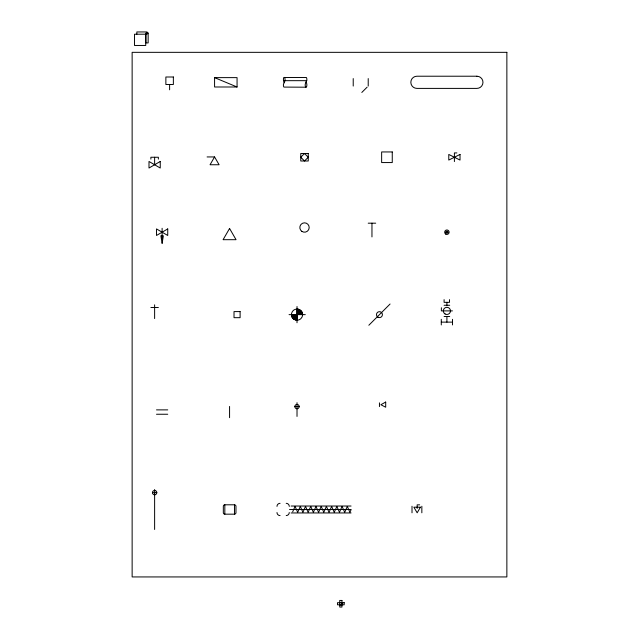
<?xml version="1.0" encoding="UTF-8"?>
<svg xmlns="http://www.w3.org/2000/svg" width="639" height="639" viewBox="0 0 639 639"><rect width="100%" height="100%" fill="white"/><g stroke="black" fill="none" stroke-linecap="round" stroke-linejoin="round"><path stroke-width="0.96" d="M162.114 243.283L163.368 235.791L160.868 235.791L162.114 243.283L162.114 228.291M292.662 511.815L295.066 506.407L297.694 512.318L300.306 506.439L302.91 512.302L305.522 506.423L308.126 512.278L310.738 506.407L313.366 512.318L315.978 506.439L318.581 512.302L321.193 506.423L323.797 512.278L326.409 506.407L329.029 512.318L331.641 506.439L334.245 512.302L336.857 506.423L339.461 512.278L342.073 506.407L344.701 512.318L347.312 506.439L349.916 512.302L351.17 509.491L289.523 509.491M214.576 156.938L210.047 164.75L219.105 164.75L214.576 156.938L207.084 156.938M361.81 92.455L367.121 87.152M368.839 325.251L390.07 304.02M306.033 81.896A6.222 6.222 0 0 1 306.784 84.148A5.623 5.623 0 0 1 306.784 85.938A3.211 3.211 0 0 1 306.616 86.577A1.605 1.605 0 0 1 306.289 87.096L305.769 87.096A1.605 1.605 0 0 1 305.45 86.577A3.211 3.211 0 0 1 305.274 85.938A5.623 5.623 0 0 1 305.274 84.172A12.74 12.74 0 0 1 306.033 81.896A4.201 4.201 0 0 0 306.816 80.218A5.623 5.623 0 0 0 306.784 78.653A3.211 3.211 0 0 0 306.616 78.014A1.605 1.605 0 0 0 306.289 77.495L283.996 77.479A1.605 1.605 0 0 0 283.652 78.014A3.211 3.211 0 0 0 283.484 78.661A5.623 5.623 0 0 0 283.484 80.418M214.576 77.623L237.061 77.623L237.061 86.992L214.576 86.992L214.576 77.623L237.061 86.992M284.93 80.674L306.688 80.674M306.033 87.208L283.972 87.096A1.605 1.605 0 0 1 283.652 86.585A3.211 3.211 0 0 1 283.476 85.938A5.623 5.623 0 0 1 283.452 84.38A4.201 4.201 0 0 1 284.235 82.703A12.74 12.74 0 0 0 284.986 80.442M456.861 152.921L454.401 152.921L454.401 161.587M368.216 223.187L375.708 223.187M445.91 232.197L447.899 232.197A0.99 0.99 0 0 0 446.405 231.334A0.99 0.99 0 0 0 446.405 233.059A0.99 0.99 0 0 0 447.899 232.197M444.097 305.266L449.712 305.266M150.876 307.479L158.368 307.479M297.015 309.236L298.589 309.236M297.015 309.835L299.947 309.835M297.015 310.442L300.753 310.442M452.436 310.889L441.373 310.889L441.373 307.75M297.015 311.041L301.336 311.041M297.015 311.64L301.768 311.64M297.015 312.239L302.103 312.239M297.015 312.838L302.343 312.838M297.015 313.437L302.511 313.437M297.015 314.037L302.606 314.037M289.052 314.636L305.29 314.636M291.432 315.235L297.015 315.235M291.528 315.834L297.015 315.834M291.688 316.433L297.015 316.433M444.097 316.513L449.712 316.513M291.935 317.032L297.015 317.032M292.263 317.631L297.015 317.631M292.694 318.23L297.015 318.23M293.277 318.829L297.015 318.829M294.084 319.428L297.015 319.428M295.442 320.027L297.015 320.027M441.285 322.128L452.524 322.128M294.835 406.596L299.204 406.596A2.189 2.189 0 0 1 295.921 408.489A2.189 2.189 0 0 1 295.921 404.703A2.189 2.189 0 0 1 299.204 406.596M156.499 409.879L167.737 409.879M156.499 414.248L167.737 414.248M152.433 492.629L156.811 492.629A2.189 2.189 0 0 1 153.528 494.522A2.189 2.189 0 0 1 153.528 490.736A2.189 2.189 0 0 1 156.811 492.629M224.824 504.802L234.473 504.802A1.502 1.502 0 0 1 235.967 506.304L235.967 512.678A1.502 1.502 0 0 1 234.473 514.171L224.824 514.171A1.502 1.502 0 0 1 223.323 512.678L223.323 506.304A1.502 1.502 0 0 1 224.824 504.802L224.824 514.171M419.663 504.842L417.163 504.842L417.163 508.436M291.096 506.032L351.051 506.032M291.096 512.949L351.051 512.949M339.732 602.553L341.937 602.553M339.732 604.941L341.937 604.941M284.235 77.383L284.499 77.503A1.605 1.605 0 0 1 284.818 78.014A3.211 3.211 0 0 1 284.994 78.661A5.623 5.623 0 0 1 284.994 80.418M452.524 319.316L452.524 324.939M449.481 299.643L449.481 302.343L444.097 302.343L444.097 299.643M446.909 302.343L446.909 305.266M446.909 316.513L446.909 322.128M441.285 319.316L441.285 324.939M421.844 506.248L421.844 512.805M412.011 506.248L412.011 512.805M379.454 402.85L379.454 406.596M371.962 223.187L371.962 236.925M368.216 78.565L368.216 86.057M353.223 78.565L353.223 86.057M341.977 602.689L341.977 604.806M297.015 306.512L297.015 322.751M297.015 402.698L297.015 416.436M234.473 504.802L234.473 514.171M229.569 406.444L229.569 417.682M169.615 84.492L169.615 89.803M158.368 159.127L158.368 157.25L150.876 157.25L150.876 159.127M154.622 157.25L154.622 164.75M154.622 304.827L154.622 318.565M154.622 489.506L154.622 529.475M145.732 34.226L145.732 45.465L134.486 45.465L134.486 34.226L147.034 34.194L147.034 31.95L136.842 31.95L136.842 34.194M276.991 506.4A3.075 3.075 0 0 1 280.066 503.324M280.066 515.593A3.075 3.075 0 0 1 276.991 512.518M286.208 503.324A3.075 3.075 0 0 1 289.283 506.4M289.251 512.518A3.043 3.043 0 0 1 286.208 515.561M284.235 82.703A6.222 6.222 0 0 1 283.484 80.442M229.569 228.466L223.091 239.689L236.047 239.689L229.569 228.466M420.438 507.19L417.163 512.805L413.88 507.19L420.438 507.19M304.507 153.504L300.761 157.25L304.507 160.996L308.262 157.25L304.507 153.504M160.245 161.467L148.999 168.025L148.999 161.467L160.245 168.025L160.245 161.467M167.737 228.922L156.499 235.471L156.499 228.922L167.737 235.471L167.737 228.922M385.7 402.067L380.86 404.727L385.7 407.219L385.7 402.067M460.024 154.438L448.778 160.062L448.778 154.438L460.024 160.062L460.024 154.438M148.152 33.076L145.908 33.076L145.908 42.917L148.152 42.917L148.152 33.076M506.863 52.334L132.137 52.334L132.137 576.937L506.863 576.937L506.863 52.334M476.886 76.217L416.924 76.217A6.086 6.086 0 0 0 410.837 82.311A6.086 6.086 0 0 0 416.924 88.398L476.886 88.398A6.086 6.086 0 0 0 482.972 82.311A6.086 6.086 0 0 0 476.886 76.217M173.361 76.999L165.868 76.999L165.868 84.492L173.361 84.492L173.361 76.999M392.258 151.946L381.643 151.946L381.643 162.562L392.258 162.562L392.258 151.946M308.262 153.504L300.761 153.504L300.761 160.996L308.262 160.996L308.262 153.504M240.104 311.592L234.018 311.592L234.018 317.679L240.104 317.679L240.104 311.592M341.937 600.444L339.732 600.444L339.732 607.05L341.937 607.05L341.937 600.444M344.189 602.689L337.48 602.689L337.48 604.806L344.189 604.806L344.189 602.689M445.111 313.997A3.586 3.586 0 0 0 450.495 310.889A3.586 3.586 0 0 0 445.111 307.782A3.586 3.586 0 0 0 445.111 313.997M377.968 317.208A2.963 2.963 0 0 0 382.426 314.636A2.963 2.963 0 0 0 377.968 312.064A2.963 2.963 0 0 0 377.968 317.208M294.204 319.5A5.623 5.623 0 0 0 302.638 314.636A5.623 5.623 0 0 0 294.204 309.771A5.623 5.623 0 0 0 294.204 319.5M445.79 234.13A2.236 2.236 0 0 0 449.137 232.197A2.236 2.236 0 0 0 445.79 230.264A2.236 2.236 0 0 0 445.79 234.13M301.888 231.39A4.681 4.681 0 0 0 309.18 227.843A4.681 4.681 0 0 0 302.463 223.299A4.681 4.681 0 0 0 301.888 231.39"/></g></svg>
